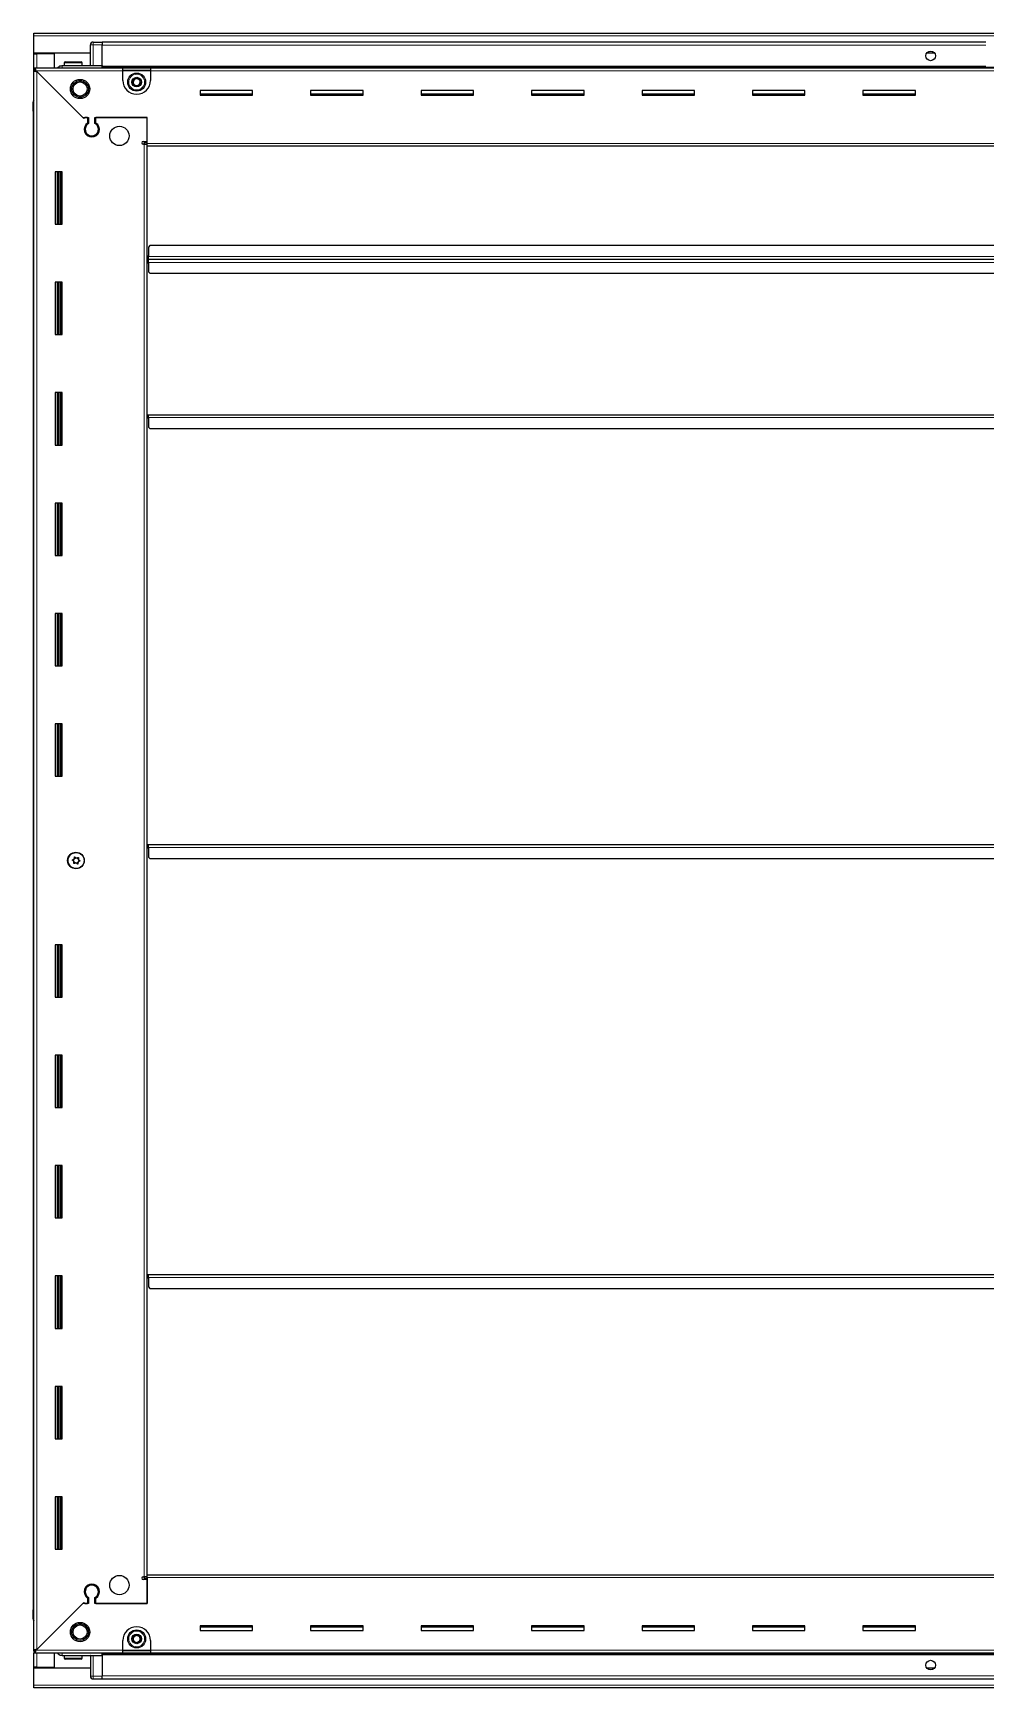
# Model space of a CAD drawing. Header units: millimetres. Extents: x 1219 to 6674, y -1682 to 1935.
# Drawn here: x 5198 to 5888, y 577 to 1776 of the extents above; entities that cross this region are included whole.
import ezdxf

# ---------------------------------------------------------------- set-up
doc = ezdxf.new("R2010")
doc.units = ezdxf.units.MM

msp = doc.modelspace()

# ---------------------------------------------------------------- linework, layer by layer
at = {"color": 7, "linetype": 'Continuous', "lineweight": 25}
for p, q in [((5199, 1775.82), (6598, 1775.82)), ((5199, 1773.72), (5199, 1775.82)), ((5199, 1761.32), (5199, 1773.72)), ((5240, 1752.32), (5240, 1767.32)), ((5240.68, 1768.82), (5240.68, 1768.82)), ((5242, 1769.32), (5248.5, 1769.32)), ((5242, 1769.32), (5248.5, 1769.32)), ((5248.5, 1769.32), (5248.5, 1769.32)), ((5248.5, 1769.32), (5248.5, 1769.32)), ((5248.5, 1769.32), (5248.5, 1767.32)), ((5888.5, 1769.17), (5248.5, 1769.17)), ((5248.5, 1752.32), (5248.5, 1767.32)), ((5240, 1761.32), (5199, 1761.32)), ((5199, 1760.82), (5199, 1761.32)), ((5199, 1760.82), (5201.1, 1760.82)), ((5199, 1750.57), (5199, 1760.82)), ((5199, 1749.07), (5199, 1750.57)), ((5199, 1750.57), (5200, 1750.57)), ((5200, 1750.57), (5263.5, 1750.57)), ((5200, 1749.07), (5200, 1750.57)), ((5200.5, 1760.82), (5200.5, 1761.32)), ((5214, 1760.82), (5201.1, 1760.82)), ((5214, 1750.57), (5214, 1760.82)), ((5219.5, 1752.32), (5248.5, 1752.32)), ((5221, 1754.22), (5221, 1752.32)), ((5221.8, 1755.02), (5233.2, 1755.02)), ((5234, 1752.32), (5234, 1754.22)), ((5248.42, 1750.57), (5248.5, 1752.29)), ((5248.5, 1752.32), (5248.5, 1751.82)), ((5248.5, 1751.17), (6548.5, 1751.17)), ((5263.5, 1748.47), (5263.5, 1750.57)), ((5263.5, 1750.57), (5283.5, 1750.57)), ((5283.5, 1750.57), (6513.5, 1750.57)), ((5283.5, 1750.57), (5283.5, 1748.47)), ((5851.37, 1761.32), (5845.63, 1761.32)), ((5199, 1748.57), (5199, 1749.07)), ((5199, 1749.07), (5200, 1749.07)), ((5199, 604.07), (5199, 1748.57)), ((5200.5, 1748.57), (5199, 1748.57)), ((5200.6, 1748.47), (5234.5, 1714.57)), ((5235.2, 1713.87), (5201.1, 1747.97)), ((5263.5, 1749.07), (5283.5, 1749.07)), ((5263.5, 1741.57), (5263.5, 1748.47)), ((5283.5, 1748.47), (5283.5, 1741.57)), ((5357.5, 1734.32), (5319.5, 1734.32)), ((5319.5, 1734.32), (5319.5, 1730.82)), ((5357.5, 1731.57), (5319.5, 1731.57)), ((5319.5, 1730.82), (5357.5, 1730.82)), ((5357.5, 1730.82), (5357.5, 1734.32)), ((5437.5, 1734.32), (5399.5, 1734.32)), ((5399.5, 1734.32), (5399.5, 1730.82)), ((5437.5, 1731.57), (5399.5, 1731.57)), ((5399.5, 1730.82), (5437.5, 1730.82)), ((5437.5, 1730.82), (5437.5, 1734.32)), ((5517.5, 1734.32), (5479.5, 1734.32)), ((5479.5, 1734.32), (5479.5, 1730.82)), ((5517.5, 1731.57), (5479.5, 1731.57)), ((5479.5, 1730.82), (5517.5, 1730.82)), ((5517.5, 1730.82), (5517.5, 1734.32)), ((5597.5, 1734.32), (5559.5, 1734.32)), ((5559.5, 1734.32), (5559.5, 1730.82)), ((5597.5, 1731.57), (5559.5, 1731.57)), ((5559.5, 1730.82), (5597.5, 1730.82)), ((5597.5, 1730.82), (5597.5, 1734.32)), ((5677.5, 1734.32), (5639.5, 1734.32)), ((5639.5, 1734.32), (5639.5, 1730.82)), ((5677.5, 1731.57), (5639.5, 1731.57)), ((5639.5, 1730.82), (5677.5, 1730.82)), ((5677.5, 1730.82), (5677.5, 1734.32)), ((5757.5, 1734.32), (5719.5, 1734.32)), ((5719.5, 1734.32), (5719.5, 1730.82)), ((5757.5, 1731.57), (5719.5, 1731.57)), ((5719.5, 1730.82), (5757.5, 1730.82)), ((5757.5, 1730.82), (5757.5, 1734.32)), ((5837.5, 1734.32), (5799.5, 1734.32)), ((5799.5, 1734.32), (5799.5, 1730.82)), ((5837.5, 1731.57), (5799.5, 1731.57)), ((5799.5, 1730.82), (5837.5, 1730.82)), ((5837.5, 1730.82), (5837.5, 1734.32)), ((5198.5, 1725.82), (5198.5, 1719.32)), ((5198.5, 1719.32), (5198.5, 1725.82)), ((5198.5, 1719.32), (5198.5, 1719.32)), ((5199, 1719.32), (5198.5, 1719.32)), ((5198.65, 1719.32), (5198.65, 633.32)), ((5234.5, 1714.57), (5238.7, 1714.57)), ((5235.9, 1714.57), (5235.2, 1713.87)), ((5238, 1714.57), (5235.9, 1714.57)), ((5238, 1714.57), (5238, 1710.68)), ((5238.7, 1714.57), (5238.7, 1710.29)), ((5243.3, 1714.57), (5281, 1714.57)), ((5243.3, 1710.29), (5243.3, 1714.57)), ((5244, 1710.68), (5244, 1714.57)), ((5281, 1714.57), (5244, 1714.57)), ((5281, 1695.92), (5281, 1714.57)), ((5281, 1697.32), (5281, 1714.57)), ((5239, 1701.71), (5239, 1700.95)), ((5278.15, 1697.32), (5281, 1697.32)), ((5278.9, 1695.32), (5278.15, 1695.32)), ((5278.9, 1695.32), (5281, 1695.32)), ((5281, 1696.32), (5279, 1696.32)), ((5279, 1696.32), (5279, 1695.32)), ((5281, 1693.82), (5281, 1695.92)), ((6516, 1693.82), (5281, 1693.82)), ((5281, 658.82), (5281, 1693.82)), ((5219.5, 1675.32), (5214.5, 1675.32)), ((5214.5, 1675.32), (5214.5, 1637.32)), ((5216.65, 1637.32), (5216.65, 1675.32)), ((5218.44, 1637.32), (5218.44, 1675.32)), ((5218.48, 1637.32), (5218.48, 1675.32)), ((5219.5, 1637.32), (5219.5, 1675.32)), ((5214.5, 1637.32), (5219.5, 1637.32)), ((5283, 1621.82), (5282, 1620.82)), ((5282, 1620.82), (5282, 1613.92)), ((6514, 1621.82), (5283, 1621.82)), ((5281.75, 1611.82), (5281, 1611.82)), ((5282, 1614.67), (5281.75, 1614.67)), ((5281.75, 1614.67), (5281.75, 1611.82)), ((5281.75, 1611.82), (5281.75, 1608.97)), ((5281.75, 1608.97), (5282, 1608.97)), ((5282, 1611.82), (5282, 1613.92)), ((5282, 1609.72), (5282, 1611.82)), ((6515, 1611.82), (5282, 1611.82)), ((5282, 1609.72), (5282, 1602.82)), ((5219.5, 1595.32), (5214.5, 1595.32)), ((5214.5, 1595.32), (5214.5, 1557.32)), ((5216.65, 1557.32), (5216.65, 1595.32)), ((5218.44, 1557.32), (5218.44, 1595.32)), ((5218.48, 1557.32), (5218.48, 1595.32)), ((5219.5, 1557.32), (5219.5, 1595.32)), ((5282, 1602.82), (5283, 1601.82)), ((5283, 1601.82), (6514, 1601.82)), ((5214.5, 1557.32), (5219.5, 1557.32)), ((5219.5, 1515.32), (5214.5, 1515.32)), ((5214.5, 1515.32), (5214.5, 1477.32)), ((5216.65, 1477.32), (5216.65, 1515.32)), ((5218.44, 1477.32), (5218.44, 1515.32)), ((5218.48, 1477.32), (5218.48, 1515.32)), ((5219.5, 1477.32), (5219.5, 1515.32)), ((5281, 1499.32), (5281.75, 1499.32)), ((5281.75, 1499.32), (5281.75, 1496.47)), ((5282, 1497.22), (5282, 1499.32)), ((5282, 1499.32), (6515, 1499.32)), ((5281.75, 1496.47), (5282, 1496.47)), ((5282, 1497.22), (5282, 1490.32)), ((5282, 1490.32), (5283, 1489.32)), ((5283, 1489.32), (6514, 1489.32)), ((5214.5, 1477.32), (5219.5, 1477.32)), ((5219.5, 1435.32), (5214.5, 1435.32)), ((5214.5, 1435.32), (5214.5, 1397.32)), ((5216.65, 1397.32), (5216.65, 1435.32)), ((5218.44, 1397.32), (5218.44, 1435.32)), ((5218.48, 1397.32), (5218.48, 1435.32)), ((5219.5, 1397.32), (5219.5, 1435.32)), ((5214.5, 1397.32), (5219.5, 1397.32)), ((5219.5, 1355.32), (5214.5, 1355.32)), ((5214.5, 1355.32), (5214.5, 1317.32)), ((5216.65, 1317.32), (5216.65, 1355.32)), ((5218.44, 1317.32), (5218.44, 1355.32)), ((5218.48, 1317.32), (5218.48, 1355.32)), ((5219.5, 1317.32), (5219.5, 1355.32)), ((5214.5, 1317.32), (5219.5, 1317.32)), ((5219.5, 1275.32), (5214.5, 1275.32)), ((5214.5, 1275.32), (5214.5, 1237.32)), ((5216.65, 1237.32), (5216.65, 1275.32)), ((5218.44, 1237.32), (5218.44, 1275.32)), ((5218.48, 1237.32), (5218.48, 1275.32)), ((5219.5, 1237.32), (5219.5, 1275.32)), ((5214.5, 1237.32), (5219.5, 1237.32)), ((5281, 1187.82), (5281.75, 1187.82)), ((5281.75, 1187.82), (5281.75, 1184.97)), ((5282, 1185.72), (5282, 1187.82)), ((5282, 1187.82), (6515, 1187.82)), ((5281.75, 1184.97), (5282, 1184.97)), ((5282, 1185.72), (5282, 1178.82)), ((5282, 1178.82), (5283, 1177.82)), ((5283, 1177.82), (6514, 1177.82)), ((5219.5, 1115.32), (5214.5, 1115.32)), ((5214.5, 1115.32), (5214.5, 1077.32)), ((5216.65, 1077.32), (5216.65, 1115.32)), ((5218.44, 1077.32), (5218.44, 1115.32)), ((5218.48, 1077.32), (5218.48, 1115.32)), ((5219.5, 1077.32), (5219.5, 1115.32)), ((5214.5, 1077.32), (5219.5, 1077.32)), ((5219.5, 1035.32), (5214.5, 1035.32)), ((5214.5, 1035.32), (5214.5, 997.32)), ((5216.65, 997.32), (5216.65, 1035.32)), ((5218.44, 997.32), (5218.44, 1035.32)), ((5218.48, 997.32), (5218.48, 1035.32)), ((5219.5, 997.32), (5219.5, 1035.32)), ((5214.5, 997.32), (5219.5, 997.32)), ((5219.5, 955.32), (5214.5, 955.32)), ((5214.5, 955.32), (5214.5, 917.32)), ((5216.65, 917.32), (5216.65, 955.32)), ((5218.44, 917.32), (5218.44, 955.32)), ((5218.48, 917.32), (5218.48, 955.32)), ((5219.5, 917.32), (5219.5, 955.32)), ((5214.5, 917.32), (5219.5, 917.32)), ((5219.5, 875.32), (5214.5, 875.32)), ((5214.5, 875.32), (5214.5, 837.32)), ((5216.65, 837.32), (5216.65, 875.32)), ((5218.44, 837.32), (5218.44, 875.32)), ((5218.48, 837.32), (5218.48, 875.32)), ((5219.5, 837.32), (5219.5, 875.32)), ((5281, 876.32), (5281.75, 876.32)), ((5281.75, 876.32), (5281.75, 873.47)), ((5282, 874.22), (5282, 876.32)), ((5282, 876.32), (6515, 876.32)), ((5281.75, 873.47), (5282, 873.47)), ((5282, 874.22), (5282, 867.32)), ((5282, 867.32), (5283, 866.32)), ((5283, 866.32), (6514, 866.32)), ((5214.5, 837.32), (5219.5, 837.32)), ((5219.5, 795.32), (5214.5, 795.32)), ((5214.5, 795.32), (5214.5, 757.32)), ((5216.65, 757.32), (5216.65, 795.32)), ((5218.44, 757.32), (5218.44, 795.32)), ((5218.48, 757.32), (5218.48, 795.32)), ((5219.5, 757.32), (5219.5, 795.32)), ((5214.5, 757.32), (5219.5, 757.32)), ((5219.5, 715.32), (5214.5, 715.32)), ((5214.5, 715.32), (5214.5, 677.32)), ((5216.65, 677.32), (5216.65, 715.32)), ((5218.44, 677.32), (5218.44, 715.32)), ((5218.48, 677.32), (5218.48, 715.32)), ((5219.5, 677.32), (5219.5, 715.32)), ((5214.5, 677.32), (5219.5, 677.32)), ((5239, 651.7), (5239, 650.94)), ((5278.15, 657.32), (5278.9, 657.32)), ((5281, 655.32), (5278.15, 655.32)), ((5281, 657.32), (5278.9, 657.32)), ((5279, 657.32), (5279, 656.32)), ((5279, 656.32), (5281, 656.32)), ((5281, 656.72), (5281, 658.82)), ((5281, 658.82), (6516, 658.82)), ((5281, 656.72), (5281, 638.07)), ((5281, 638.07), (5281, 655.32)), ((5234.5, 638.07), (5200.6, 604.17)), ((5201.1, 604.67), (5235.2, 638.77)), ((5238.7, 638.07), (5234.5, 638.07)), ((5235.2, 638.77), (5235.9, 638.07)), ((5235.9, 638.07), (5238, 638.07)), ((5238, 641.96), (5238, 638.07)), ((5238.7, 642.36), (5238.7, 638.07)), ((5243.3, 638.07), (5243.3, 642.36)), ((5281, 638.07), (5243.3, 638.07)), ((5244, 638.07), (5244, 641.96)), ((5244, 638.07), (5281, 638.07)), ((5198.5, 626.82), (5198.5, 633.32)), ((5198.5, 633.32), (5198.5, 633.32)), ((5198.5, 633.32), (5198.5, 633.32)), ((5198.5, 633.32), (5198.5, 626.82)), ((5199, 633.32), (5198.5, 633.32)), ((5199, 625.5), (5199, 625.5)), ((5357.5, 621.82), (5319.5, 621.82)), ((5319.5, 621.82), (5319.5, 618.32)), ((5319.5, 621.07), (5357.5, 621.07)), ((5319.5, 618.32), (5357.5, 618.32)), ((5357.5, 618.32), (5357.5, 621.82)), ((5437.5, 621.82), (5399.5, 621.82)), ((5399.5, 621.82), (5399.5, 618.32)), ((5399.5, 621.07), (5437.5, 621.07)), ((5399.5, 618.32), (5437.5, 618.32)), ((5437.5, 618.32), (5437.5, 621.82)), ((5517.5, 621.82), (5479.5, 621.82)), ((5479.5, 621.82), (5479.5, 618.32)), ((5479.5, 621.07), (5517.5, 621.07)), ((5479.5, 618.32), (5517.5, 618.32)), ((5517.5, 618.32), (5517.5, 621.82)), ((5597.5, 621.82), (5559.5, 621.82)), ((5559.5, 621.82), (5559.5, 618.32)), ((5559.5, 621.07), (5597.5, 621.07)), ((5559.5, 618.32), (5597.5, 618.32)), ((5597.5, 618.32), (5597.5, 621.82)), ((5677.5, 621.82), (5639.5, 621.82)), ((5639.5, 621.82), (5639.5, 618.32)), ((5639.5, 621.07), (5677.5, 621.07)), ((5639.5, 618.32), (5677.5, 618.32)), ((5677.5, 618.32), (5677.5, 621.82)), ((5757.5, 621.82), (5719.5, 621.82)), ((5719.5, 621.82), (5719.5, 618.32)), ((5719.5, 621.07), (5757.5, 621.07)), ((5719.5, 618.32), (5757.5, 618.32)), ((5757.5, 618.32), (5757.5, 621.82)), ((5837.5, 621.82), (5799.5, 621.82)), ((5799.5, 621.82), (5799.5, 618.32)), ((5799.5, 621.07), (5837.5, 621.07)), ((5799.5, 618.32), (5837.5, 618.32)), ((5837.5, 618.32), (5837.5, 621.82)), ((5199, 603.57), (5199, 604.07)), ((5200.5, 604.07), (5199, 604.07)), ((5199, 603.57), (5199, 602.07)), ((5200, 603.57), (5199, 603.57)), ((5199, 591.82), (5199, 602.07)), ((5200, 602.07), (5199, 602.07)), ((5200, 603.57), (5200, 602.07)), ((5263.5, 602.07), (5200, 602.07)), ((5214, 591.82), (5214, 602.07)), ((5219.5, 600.32), (5248.5, 600.32)), ((5221, 600.32), (5221, 598.42)), ((5234, 598.42), (5234, 600.32)), ((5240, 600.32), (5240, 585.32)), ((5248.5, 600.36), (5248.42, 602.07)), ((6548.5, 601.47), (5248.5, 601.47)), ((5248.5, 600.32), (5248.5, 600.82)), ((5248.5, 600.32), (5248.5, 585.32)), ((5263.5, 604.17), (5263.5, 611.07)), ((5263.5, 602.07), (5263.5, 604.17)), ((5283.5, 603.57), (5263.5, 603.57)), ((5283.5, 602.07), (5263.5, 602.07)), ((5283.5, 611.07), (5283.5, 604.17)), ((5283.5, 604.17), (5283.5, 602.07)), ((6513.5, 602.07), (5283.5, 602.07)), ((5201.1, 591.82), (5199, 591.82)), ((5199, 591.32), (5199, 591.82)), ((5199, 578.92), (5199, 591.32)), ((5199, 591.32), (5240, 591.32)), ((5200.5, 591.32), (5200.5, 591.82)), ((5201.1, 591.82), (5214, 591.82)), ((5225.57, 597.62), (5221.8, 597.62)), ((5233.2, 597.62), (5225.57, 597.62)), ((5845.63, 591.32), (5851.37, 591.32)), ((5199, 576.82), (5199, 578.92)), ((6598, 576.82), (5199, 576.82)), ((5240, 585.32), (5240, 585.32)), ((5242, 583.32), (5248.5, 583.32)), ((5242, 583.32), (5248.5, 583.32)), ((5248.5, 583.32), (5248.5, 585.32)), ((5248.5, 583.47), (6548.5, 583.47)), ((5248.5, 583.32), (5248.5, 583.32))]:
    msp.add_line(p, q, dxfattribs=at)
at = {"color": 8, "linetype": 'Continuous', "lineweight": 18}
for p, q in [((6598, 1773.72), (5199, 1773.72)), ((5240, 1767.32), (5242, 1767.32)), ((5242, 1769.32), (5242, 1767.32)), ((5242, 1767.32), (5242, 1752.32)), ((5248.5, 1767.32), (5242, 1767.32)), ((5888.5, 1767.17), (5248.5, 1767.17)), ((5201.1, 1760.82), (5201.1, 1761.32)), ((5201.1, 1750.57), (5201.1, 1760.82)), ((5221, 1754.22), (5234, 1754.22)), ((5888.5, 1751.82), (5248.5, 1751.82)), ((6548.5, 1750.59), (5248.5, 1750.59)), ((5263.5, 1748.47), (5200.6, 1748.47)), ((5201.1, 1747.97), (5201.1, 604.67)), ((5263.5, 1748.47), (5283.5, 1748.47)), ((6513.5, 1748.47), (5283.5, 1748.47)), ((5199, 1725.82), (5198.5, 1725.82)), ((5278.9, 657.32), (5278.9, 1695.32)), ((5281, 1695.92), (6516, 1695.92)), ((5216, 1675.32), (5216, 1637.32)), ((5217.24, 1675.32), (5217.24, 1637.32)), ((6515, 1613.92), (5282, 1613.92)), ((5282, 1609.72), (6515, 1609.72)), ((5216, 1595.32), (5216, 1557.32)), ((5217.24, 1595.32), (5217.24, 1557.32)), ((5216, 1515.32), (5216, 1477.32)), ((5217.24, 1515.32), (5217.24, 1477.32)), ((5282, 1497.22), (6515, 1497.22)), ((5216, 1435.32), (5216, 1397.32)), ((5217.24, 1435.32), (5217.24, 1397.32)), ((5216, 1355.32), (5216, 1317.32)), ((5217.24, 1355.32), (5217.24, 1317.32)), ((5216, 1275.32), (5216, 1237.32)), ((5217.24, 1275.32), (5217.24, 1237.32)), ((5282, 1185.72), (6515, 1185.72)), ((5216, 1115.32), (5216, 1077.32)), ((5217.24, 1115.32), (5217.24, 1077.32)), ((5216, 1035.32), (5216, 997.32)), ((5217.24, 1035.32), (5217.24, 997.32)), ((5216, 955.32), (5216, 917.32)), ((5217.24, 955.32), (5217.24, 917.32)), ((5216, 875.32), (5216, 837.32)), ((5217.24, 875.32), (5217.24, 837.32)), ((5282, 874.22), (6515, 874.22)), ((5216, 795.32), (5216, 757.32)), ((5217.24, 795.32), (5217.24, 757.32)), ((5216, 715.32), (5216, 677.32)), ((5217.24, 715.32), (5217.24, 677.32)), ((6516, 656.72), (5281, 656.72)), ((5199, 626.82), (5198.5, 626.82)), ((5200.6, 604.17), (5263.5, 604.17)), ((5201.1, 591.82), (5201.1, 602.07)), ((5242, 585.32), (5242, 600.32)), ((5248.5, 602.06), (6548.5, 602.06)), ((5248.5, 600.82), (6548.5, 600.82)), ((5283.5, 604.17), (5263.5, 604.17)), ((5283.5, 604.17), (6513.5, 604.17)), ((5201.1, 591.32), (5201.1, 591.82)), ((5225.3, 598.42), (5221, 598.42)), ((5234, 598.42), (5225.3, 598.42)), ((6598, 578.92), (5199, 578.92)), ((5240, 585.32), (5242, 585.32)), ((5242, 583.32), (5242, 585.32)), ((5248.5, 585.32), (5242, 585.32)), ((5248.5, 585.47), (6548.5, 585.47))]:
    msp.add_line(p, q, dxfattribs=at)
at = {"color": 7, "linetype": 'Continuous', "lineweight": 25}
for centre, radius in [((5848.5, 1759.32), 3.5), ((5232.5, 1735.32), 7), ((5232.5, 1735.32), 6.03), ((5232.5, 1735.32), 5.1), ((5273.5, 1740.32), 6.5), ((5273.5, 1740.32), 3.46), ((5261, 1701.32), 7), ((5229.5, 1176.32), 6), ((5229.65, 1176.32), 5.79), ((5229.65, 1176.32), 1.85), ((5261, 651.32), 7), ((5232.5, 617.32), 7), ((5232.5, 617.32), 6.03), ((5232.5, 617.32), 5.1), ((5273.5, 612.32), 6.5), ((5273.5, 612.32), 3.46), ((5848.5, 593.32), 3.5)]:
    msp.add_circle(centre, radius, dxfattribs=at)
at = {"color": 8, "linetype": 'Continuous', "lineweight": 18}
for centre in [(5273.5, 1740.32), (5273.5, 612.32)]:
    msp.add_circle(centre, 5.7, dxfattribs=at)
at = {"color": 7, "linetype": 'Continuous', "lineweight": 25}
for centre, radius, start, end in [((5242, 1767.32), 2, 90, 180), ((5221.8, 1754.22), 0.8, 90, 180), ((5233.2, 1754.22), 0.8, 0, 90), ((5239.8, 1752.52), 0.2, 270, 0), ((5273.5, 1741.57), 10, 180, 270), ((5273.5, 1740.32), 2.5, 134.01559, 194.01559), ((5273.5, 1740.32), 2.5, 194.01559, 254.01559), ((5273.5, 1740.32), 2.5, 74.01559, 134.01559), ((5273.5, 1741.57), 10, 270, 0), ((5273.5, 1740.32), 2.5, 14.01559, 74.01559), ((5273.5, 1740.32), 2.5, 314.01559, 14.01559), ((5200.5, 1725.82), 2, 138.59038, 180), ((5273.5, 1740.32), 2.5, 254.01559, 314.01559), ((5241, 1706.07), 5.5, 123.05573, 56.94427), ((5241, 1706.07), 4.8, 118.63099, 61.36901), ((5278.15, 1696.32), 1, 90, 270), ((5241, 646.57), 5.5, 303.05573, 236.94427), ((5241, 646.57), 4.8, 298.63099, 241.36901), ((5278.15, 656.32), 1, 90, 270), ((5200.5, 626.82), 2, 180, 199.56674), ((5200.5, 626.82), 2, 180, 221.40962), ((5200.5, 626.82), 2, 213.78451, 221.40962), ((5273.5, 611.07), 10, 90, 180), ((5273.5, 612.32), 2.5, 127.47401, 187.47401), ((5273.5, 612.32), 2.5, 187.47401, 247.47401), ((5273.5, 612.32), 2.5, 67.47401, 127.47401), ((5273.5, 611.07), 10, 0, 90), ((5273.5, 612.32), 2.5, 7.47401, 67.47401), ((5273.5, 612.32), 2.5, 307.47401, 7.47401), ((5239.8, 600.12), 0.2, 0, 90), ((5273.5, 612.32), 2.5, 247.47401, 307.47401), ((5221.8, 598.42), 0.8, 180, 270), ((5233.2, 598.42), 0.8, 270, 0), ((5242, 585.32), 2, 180, 270)]:
    msp.add_arc(centre, radius, start, end, dxfattribs=at)
for points, knots in [([(5200.6, 1748.47), (5200.55, 1748.73), (5200.46, 1749.22), (5200.33, 1749.86), (5200.2, 1750.33), (5200.09, 1750.55), (5200.02, 1750.57), (5200, 1750.57)], [0, 0, 0, 0, 0.2302553, 0.4485219, 0.6667858, 0.8850496, 1, 1, 1, 1]), ([(5216.28, 1750.57), (5216.4, 1750.77), (5216.79, 1751.42), (5217.95, 1752.13), (5218.98, 1752.26), (5219.5, 1752.32)], [0, 0, 0, 0, 0.1822499, 0.5911249, 1, 1, 1, 1]), ([(5248.5, 1752.32), (5248.5, 1752.29), (5248.5, 1752.21), (5248.5, 1751.59), (5248.5, 1751.03), (5248.5, 1750.66), (5248.5, 1750.65)], [0, 0, 0, 0, 0.3302672, 0.6605344, 0.9908016, 1, 1, 1, 1]), ([(5199, 1748.57), (5199.03, 1748.53), (5199.08, 1748.44), (5199.47, 1748.3), (5200.03, 1748.17), (5200.61, 1748.06), (5200.97, 1748), (5201.1, 1747.97)], [0, 0, 0, 0, 0.2302553, 0.4485219, 0.6667858, 0.8850496, 1, 1, 1, 1]), ([(5270.72, 1741.12), (5271.1, 1741.48), (5271.79, 1742.15), (5272.48, 1742.81), (5272.8, 1743.12)], [0, 0, 0, 0, 0.5346859, 1, 1, 1, 1]), ([(5271.42, 1738.32), (5271.34, 1738.65), (5271.14, 1739.45), (5270.9, 1740.42), (5270.75, 1741), (5270.72, 1741.12)], [0, 0, 0, 0, 0.3629006, 0.8668753, 1, 1, 1, 1]), ([(5272.8, 1743.12), (5273.3, 1742.98), (5274.22, 1742.72), (5275.15, 1742.45), (5275.58, 1742.33)], [0, 0, 0, 0, 0.5346859, 1, 1, 1, 1]), ([(5276.27, 1739.53), (5275.9, 1739.17), (5275.21, 1738.5), (5274.52, 1737.83), (5274.2, 1737.52)], [0, 0, 0, 0, 0.5346859, 1, 1, 1, 1]), ([(5275.58, 1742.33), (5275.61, 1742.21), (5275.75, 1741.63), (5275.99, 1740.66), (5276.19, 1739.86), (5276.27, 1739.53)], [0, 0, 0, 0, 0.1331247, 0.6370994, 1, 1, 1, 1]), ([(5274.2, 1737.52), (5273.7, 1737.66), (5272.78, 1737.93), (5271.85, 1738.19), (5271.42, 1738.32)], [0, 0, 0, 0, 0.5346859, 1, 1, 1, 1]), ([(5231.29, 1178.6), (5231.27, 1178.6), (5231.25, 1178.61), (5231.19, 1178.61), (5231.05, 1178.57), (5230.71, 1178.4), (5230.22, 1178.15), (5229.59, 1178.19), (5229.15, 1178.47), (5228.85, 1178.71), (5228.65, 1178.85), (5228.56, 1178.88), (5228.52, 1178.89), (5228.49, 1178.87), (5228.47, 1178.85), (5228.43, 1178.79), (5228.39, 1178.53), (5228.38, 1178.05), (5228.21, 1177.36), (5227.61, 1176.98), (5227.16, 1176.82), (5226.92, 1176.7), (5226.88, 1176.64), (5226.86, 1176.61), (5226.86, 1176.58), (5226.88, 1176.55), (5226.9, 1176.51), (5226.96, 1176.46), (5227.14, 1176.32), (5227.46, 1176.11), (5227.86, 1175.79), (5228.1, 1175.2), (5228.02, 1174.66), (5227.96, 1174.28), (5227.97, 1174.13), (5227.99, 1174.07), (5228.01, 1174.05), (5228.05, 1174.03), (5228.11, 1174.04), (5228.25, 1174.08), (5228.59, 1174.25), (5229.07, 1174.49), (5229.71, 1174.46), (5230.14, 1174.18), (5230.45, 1173.94), (5230.65, 1173.8), (5230.73, 1173.77), (5230.78, 1173.76), (5230.81, 1173.77), (5230.83, 1173.8), (5230.87, 1173.86), (5230.91, 1174.12), (5230.92, 1174.6), (5231.09, 1175.29), (5231.69, 1175.67), (5232.14, 1175.82), (5232.38, 1175.95), (5232.42, 1176), (5232.44, 1176.03), (5232.44, 1176.06), (5232.42, 1176.1), (5232.4, 1176.13), (5232.34, 1176.19), (5232.16, 1176.33), (5231.84, 1176.53), (5231.44, 1176.86), (5231.2, 1177.45), (5231.28, 1177.98), (5231.34, 1178.37), (5231.33, 1178.52), (5231.31, 1178.57), (5231.29, 1178.59), (5231.29, 1178.6)], [0, 0, 0, 0, 0.0020087, 0.00442, 0.0093647, 0.0255282, 0.0677053, 0.0957862, 0.1246456, 0.1503415, 0.1605194, 0.1633943, 0.1656965, 0.1672448, 0.1688741, 0.1707699, 0.1786058, 0.2119941, 0.2499945, 0.2879948, 0.3213831, 0.329219, 0.3311148, 0.3327441, 0.3342924, 0.3362166, 0.3385353, 0.3413178, 0.349662, 0.3753578, 0.4042173, 0.4322982, 0.4744753, 0.4906388, 0.4966691, 0.49844, 0.5, 0.5020087, 0.50442, 0.5093647, 0.5255282, 0.5677053, 0.5957862, 0.6246456, 0.6503415, 0.6605194, 0.6633943, 0.6656965, 0.6672448, 0.6688741, 0.6707699, 0.6786058, 0.7119941, 0.7499945, 0.7879948, 0.8213831, 0.829219, 0.8311148, 0.8327441, 0.8342924, 0.8362166, 0.8385353, 0.8413178, 0.849662, 0.8753578, 0.9042173, 0.9322982, 0.9744753, 0.9906388, 0.9966691, 0.99844, 1, 1, 1, 1]), ([(5270.83, 613.43), (5270.93, 613.51), (5271.41, 613.87), (5272.2, 614.48), (5272.85, 614.98), (5273.12, 615.19)], [0, 0, 0, 0, 0.1331247, 0.6370994, 1, 1, 1, 1]), ([(5271.21, 610.57), (5271.14, 611.08), (5271.02, 612.03), (5270.89, 612.99), (5270.83, 613.43)], [0, 0, 0, 0, 0.5346859, 1, 1, 1, 1]), ([(5273.12, 615.19), (5273.6, 614.99), (5274.49, 614.62), (5275.38, 614.25), (5275.79, 614.08)], [0, 0, 0, 0, 0.5346859, 1, 1, 1, 1]), ([(5275.79, 614.08), (5275.86, 613.57), (5275.98, 612.61), (5276.11, 611.66), (5276.17, 611.22)], [0, 0, 0, 0, 0.5346859, 1, 1, 1, 1]), ([(5201.1, 604.67), (5200.85, 604.63), (5200.35, 604.54), (5199.71, 604.4), (5199.25, 604.27), (5199.03, 604.16), (5199.01, 604.1), (5199, 604.07)], [0, 0, 0, 0, 0.2302553, 0.4485219, 0.6667858, 0.8850496, 1, 1, 1, 1]), ([(5200, 602.07), (5200.05, 602.1), (5200.14, 602.15), (5200.27, 602.55), (5200.4, 603.1), (5200.51, 603.68), (5200.58, 604.05), (5200.6, 604.17)], [0, 0, 0, 0, 0.2302553, 0.4485219, 0.6667858, 0.8850496, 1, 1, 1, 1]), ([(5216.28, 602.07), (5216.4, 601.87), (5216.79, 601.22), (5217.95, 600.51), (5218.98, 600.39), (5219.5, 600.32)], [0, 0, 0, 0, 0.1822499, 0.5911249, 1, 1, 1, 1]), ([(5248.5, 600.32), (5248.5, 600.36), (5248.5, 600.44), (5248.5, 601.05), (5248.5, 601.63), (5248.5, 602.03), (5248.5, 602.06)], [0, 0, 0, 0, 0.3242788, 0.6485576, 0.9728365, 1, 1, 1, 1]), ([(5273.87, 609.46), (5273.4, 609.66), (5272.51, 610.03), (5271.62, 610.4), (5271.21, 610.57)], [0, 0, 0, 0, 0.53468586, 1, 1, 1, 1]), ([(5276.17, 611.22), (5275.89, 611.01), (5275.24, 610.51), (5274.45, 609.9), (5273.97, 609.54), (5273.87, 609.46)], [0, 0, 0, 0, 0.36290056, 0.86687533, 1, 1, 1, 1])]:
    msp.add_open_spline(points, degree=3, knots=knots, dxfattribs=at)
at = {"color": 8, "linetype": 'Continuous', "lineweight": 18}
for points in [[(5219.5, 1752.32), (5219.5, 1752.28), (5219.5, 1752.2), (5219.5, 1751.77), (5219.5, 1751.31), (5219.5, 1750.9), (5219.5, 1750.63), (5219.5, 1750.57)], [(5219.5, 600.32), (5219.5, 600.37), (5219.5, 600.44), (5219.5, 600.88), (5219.5, 601.33), (5219.5, 601.75), (5219.5, 602.02), (5219.5, 602.07)]]:
    msp.add_open_spline(points, degree=3, knots=[0, 0, 0, 0, 0.3597529, 0.5534142, 0.7511852, 0.9489563, 1, 1, 1, 1], dxfattribs=at)
at = {"color": 7, "linetype": 'Continuous', "lineweight": 25}
for points in [[(5200.6, 1748.47), (5200.55, 1748.55), (5200.45, 1748.71), (5200.3, 1748.91), (5200.15, 1749.05), (5200.05, 1749.06), (5200, 1749.07)], [(5200.5, 1748.57), (5200.51, 1748.52), (5200.53, 1748.42), (5200.67, 1748.27), (5200.86, 1748.12), (5201.02, 1748.02), (5201.1, 1747.97)], [(5200, 603.57), (5200.05, 603.58), (5200.15, 603.6), (5200.3, 603.74), (5200.45, 603.94), (5200.55, 604.09), (5200.6, 604.17)], [(5201.1, 604.67), (5201.02, 604.62), (5200.86, 604.52), (5200.67, 604.37), (5200.53, 604.22), (5200.51, 604.12), (5200.5, 604.07)]]:
    msp.add_open_spline(points, degree=3, dxfattribs=at)

doc.saveas('drawing.dxf')
